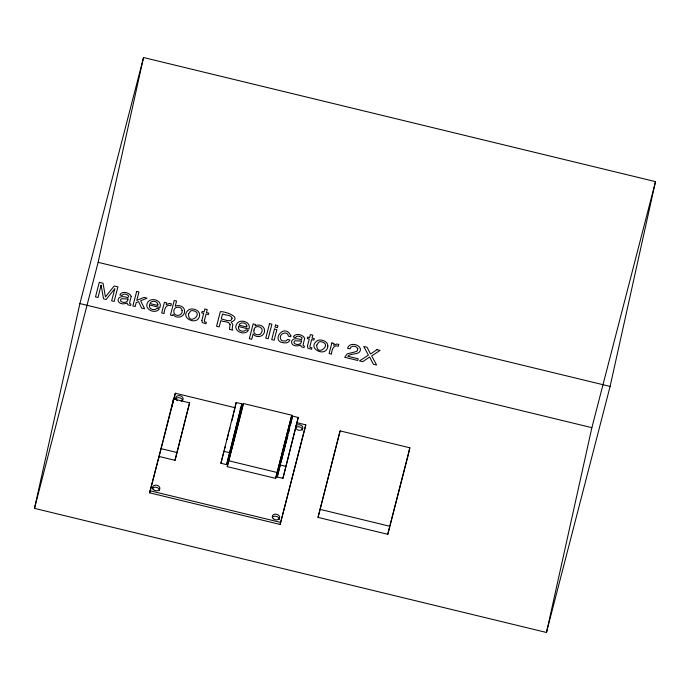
<?xml version="1.0" encoding="UTF-8"?>
<svg xmlns="http://www.w3.org/2000/svg" width="690" height="690" viewBox="0 0 690 690"><rect width="100%" height="100%" fill="white"/><g stroke="black" fill="none" stroke-linecap="round" stroke-linejoin="round"><path stroke-width="1.03" d="M34.5 508.366L79.902 303.574L143.529 57.529L655.5 181.634L610.098 386.426L546.471 632.471L34.5 508.366L98.127 262.329L143.529 57.529M296.588 422.625L305.808 424.859L280.131 524.452L149.644 492.824L158.985 456.435L175.01 460.325L189.578 402.856L173.552 398.967L158.528 458.488M173.552 398.967L171.81 406.841L175.329 393.231L234.764 407.643M175.329 393.231L171.603 407.919M175.01 460.325L189.578 402.856M220.904 463.266L236.178 402.494L241.888 403.874L226.613 464.646L220.904 463.266L223.853 451.855M233.953 412.517L236.178 402.494M226.613 464.646L241.888 403.874M227.26 466.647L243.372 403.495L291.758 415.216L275.646 478.377L227.26 466.647L241.793 410.447M243.372 403.495L242.061 409.412L239.982 408.903M275.646 478.377L291.758 415.216M277.207 476.945L292.5 416.087L298.227 417.476L282.935 478.334L277.207 476.945L280.433 464.474M290.499 425.109L292.5 416.087M282.935 478.334L298.227 417.476M280.131 524.452L305.808 424.859M318.038 517.397L340.11 430.896L409.834 447.793L408.04 455.883L387.763 534.302L318.038 517.397L340.11 430.896M387.763 534.302L409.834 447.793M546.471 632.471L591.873 427.671L655.5 181.634M149.644 492.824L163.073 440.919M163.608 438.857L171.353 408.894M224.388 449.777L225.199 446.672M227.07 439.409L228.683 433.191M229.218 431.112L230.02 427.998M231.9 420.745L233.513 414.518M280.968 462.404L283.116 454.089M283.65 452.01L285.263 445.775M285.807 443.696L287.954 435.381M288.489 433.311L289.567 429.154M98.127 262.329L610.098 386.426M79.902 303.574L591.873 427.671M223.569 451.234L229.278 452.623M279.873 464.922L285.6 466.311M228.571 460.73L276.957 472.46M160.727 448.569L176.752 452.45M319.832 509.306L389.557 526.211M150.101 490.771L280.58 522.399M295.76 427.671A3.692 2.769 12.5 0 1 299.995 427.032A3.692 2.769 12.5 0 1 302.401 430.12M295.579 426.929A3.692 2.769 12.5 0 1 301.03 425.238A3.692 2.769 12.5 0 1 301.332 429.974A3.692 2.769 12.5 0 1 295.63 427.662M175.743 398.768A3.778 2.829 12.5 0 1 179.504 397.776A3.778 2.829 12.5 0 1 182.565 400.209M272.395 517.233A3.761 2.82 12.5 0 1 276.664 516.474A3.761 2.82 12.5 0 1 279.234 519.57M152.214 489.003A3.709 2.786 12.5 0 1 156.199 487.269A3.709 2.786 12.5 0 1 159.45 490.323M176.114 399.57A3.778 2.829 12.5 0 1 177.597 395.819A3.778 2.829 12.5 0 1 182.669 397.431A3.778 2.829 12.5 0 1 181.194 401.183M177.451 400.769A3.778 2.829 12.5 0 1 176.692 400.226M157.855 304.376L157.82 305.472L149.937 303.565C151.153 299.978 157.346 300.745 157.855 304.376M246.847 325.947L246.813 327.043L238.93 325.137C240.146 321.549 246.339 322.316 246.847 325.947M290.792 335.711L290.766 336.755L288.446 336.185C287.627 329.949 277.906 333.934 280.83 339.377A3.01 2.26 12.5 0 0 282.503 340.869L285.91 341.041L287.592 339.48L289.912 340.041L288.739 341.697A5.011 3.761 12.5 0 1 286.169 342.861C268.548 343.499 284.09 321.488 290.792 335.711M357.808 348.778L357.239 350.882L356.195 351.572L347.286 353.841L344.724 357.317L357.756 360.473L358.188 358.791L347.829 356.281C350.986 352.452 360.81 355.738 360.447 348.881C358.843 343.732 349.071 342.309 347.562 348.278L349.985 348.864C350.718 345.017 356.661 345.595 357.808 348.778M149.506 304.963C148.272 309.146 154.672 311.294 157.001 308.275L159.347 308.844C155.655 314.588 143.882 309.629 147.47 302.789C150.446 296.476 162.849 300.297 159.908 307.481L149.506 304.963M238.499 326.534C237.265 330.717 243.665 332.865 245.994 329.846L248.34 330.415C244.648 336.159 232.875 331.2 236.472 324.36C239.439 318.047 251.841 321.868 248.9 329.061L238.499 326.534M230.072 324.516L229.485 329.38L232.72 330.165L232.185 328.742L232.815 324.343L231.081 322.17C243.113 317.219 224.259 311.052 220.317 311.699L216.548 326.249L219.187 326.887L220.8 320.643C223.439 322.152 228.899 320.954 230.072 324.516M188.543 314.036C188.327 326.491 205.025 313.019 192.786 310.621A3.338 2.501 12.5 0 0 190.319 311.268L188.543 314.036M201.859 320.427L202.325 322.592L205.991 323.688L206.353 322.282L204.611 321.773L204.3 320.91L206.094 313.985L208.354 314.537L208.734 313.079L206.465 312.527L207.233 309.569L204.818 308.982L204.059 311.94L202.136 311.475L201.756 312.932L203.679 313.398L201.859 320.427M307.447 346.018L307.904 348.191L311.57 349.278L311.94 347.872L310.198 347.363L309.888 346.501L311.673 339.575L313.941 340.127L314.321 338.669L312.053 338.117L312.82 335.159L310.405 334.572L309.637 337.539L307.714 337.074L307.343 338.531L309.267 338.997L307.447 346.018M316.762 345.112C316.546 357.575 333.236 344.103 320.997 341.697A3.338 2.501 12.5 0 0 318.538 342.344L316.762 345.112M182.074 310.509C183.264 316.331 173.716 317.236 173.828 311.57C173.147 306.455 181.599 305.515 182.074 310.509M304.644 338.419L302.979 345.259L304.411 346.199L304.074 347.519L301.366 346.872L300.607 345.129C288.903 349.304 287.928 334.762 301.323 339.782L302.151 338.057C300.805 336.246 296.76 335.021 295.527 337.557L293.302 337.022C295.07 332.528 303.367 334.495 304.644 338.419M131.178 296.372L129.513 303.212L130.945 304.152L130.608 305.463L127.892 304.825L127.141 303.082C115.437 307.257 114.454 292.715 127.857 297.735L128.685 296.01C127.34 294.199 123.286 292.974 122.052 295.51L119.827 294.966C121.595 290.481 129.901 292.448 131.178 296.372M232.09 318.159C231.452 323.412 223.965 319.091 221.223 319.004L222.516 314.028C225.251 315.554 231.003 314.355 232.09 318.159M253.989 330.079C252.333 334.659 260.096 336.849 261.545 332.485C264.822 326.957 254.601 323.782 253.989 330.079M199.634 314.951C198.634 327.284 177.822 317.512 189 309.655A6.029 4.52 12.5 0 1 192.812 308.999C195.969 309.249 199.79 311.345 199.634 314.951M327.845 346.026C326.853 358.36 306.032 348.588 317.219 340.731A6.029 4.52 12.5 0 1 321.031 340.075C324.188 340.325 328.009 342.421 327.845 346.026M264.555 330.717C264.71 336.763 256.102 338.721 253.109 333.848L251.712 339.264L249.323 338.687L253.152 323.895L255.472 324.455L255.102 325.87C258.698 323.584 264.856 326.077 264.555 330.717M184.601 311.328C184.687 317.357 175.812 319.349 173.018 314.252L172.664 315.606L170.464 315.08L174.242 300.478L176.562 301.038L175.191 306.317C178.822 304.255 184.98 306.688 184.601 311.328M101.016 285.669L98.023 297.519L95.505 296.907L99.265 282.357L103.043 283.271L105.449 296.924L114.186 285.971L117.921 286.876L114.161 301.427L111.659 300.823L114.885 288.558L106.157 299.486L103.543 298.856L101.128 285.229L101.016 285.669M128.055 299.055C128.142 303.039 122.173 303.514 120.422 300.685L120.922 299.132L121.897 298.727L128.055 299.055M136.663 291.422L132.894 305.972L135.188 306.524L136.223 302.548L138.578 301.659L141.614 308.085L144.667 308.818L140.639 300.797L147.099 298.14L144.055 297.399L136.767 300.426L138.949 291.974L136.663 291.422M164.418 302.341L161.676 312.95L164.065 313.527C164.142 309.845 166.066 303.445 170.887 305.704L171.37 303.824L169.231 303.453L166.212 304.721L166.687 302.884L164.418 302.341M269.531 323.627L265.762 338.178L268.151 338.755L271.912 324.205L269.531 323.627M274.456 329.061L271.731 339.618L274.154 340.213L276.88 329.647L274.456 329.061M275.491 325.068L274.965 327.095L277.389 327.681L277.915 325.654L275.491 325.068M301.521 341.11C301.608 345.086 295.639 345.561 293.897 342.732L294.389 341.179L295.372 340.774L301.521 341.11M331.864 342.921L329.121 353.53L331.502 354.108C331.588 350.434 333.503 344.034 338.324 346.294L338.816 344.405L336.677 344.043L333.649 345.302L334.124 343.473L331.864 342.921M376.93 349.657L370.556 354.03L367.028 347.26L363.725 346.458L368.426 355.134L359.524 360.905L362.707 361.672L369.65 356.997L373.35 364.251L376.619 365.045L371.703 355.928L380.069 350.416L376.93 349.657M273.214 518.673A3.761 2.82 12.5 0 0 279.51 518.233A3.761 2.82 12.5 0 0 275.189 514.162A3.761 2.82 12.5 0 0 273.214 518.673M153.672 489.753A3.709 2.786 12.5 0 0 159.795 488.994A3.709 2.786 12.5 0 0 155.224 485.173A3.709 2.786 12.5 0 0 153.672 489.753"/></g></svg>
